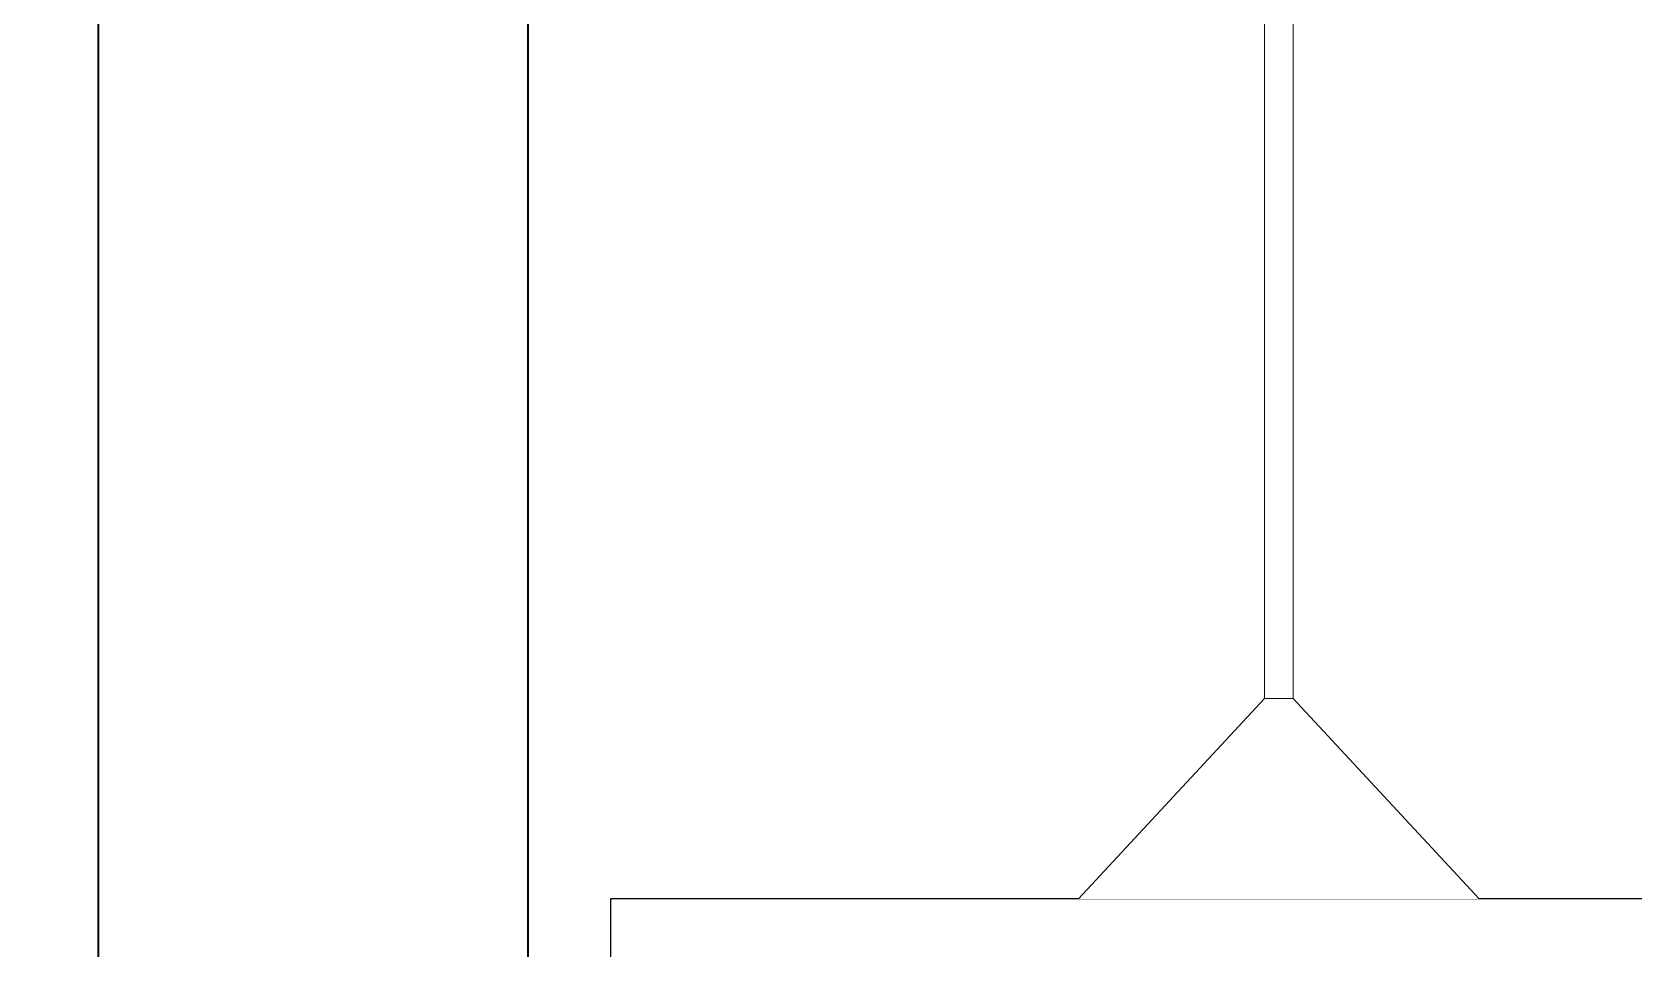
# Model space of a CAD drawing. Header units: millimetres. Extents: x 14397 to 67587, y -11631 to -8348.
# Drawn here: x 63363 to 63922, y -11198 to -10878 of the extents above; entities that cross this region are included whole.
import ezdxf

# ---------------------------------------------------------------- set-up
doc = ezdxf.new("R2010")
doc.units = ezdxf.units.MM
doc.header["$MEASUREMENT"] = 0
doc.linetypes.add('Wipeout_Contour', pattern=[1000, 0, -1000])
for name, color, linetype in [('NewA-Ee_25_10-M_WallsExternal', 7, 'Continuous'), ('NewA-Ee_25_10-M_WallsInternal', 7, 'Continuous'), ('NewA-Ee_40_20-M_GeneralFFAndEInternalMovable', 7, 'Continuous')]:
    doc.layers.add(name, color=color, linetype=linetype)

# ---------------------------------------------------------------- blocks, each defined once
blk = doc.blocks.new('Section Elem_106_11', base_point=(55434.36, -115430.84))
at = {"color": 254, "linetype": 'Wipeout_Contour', "lineweight": 0, "ltscale": 256812.665353}
blk.add_wipeout([(63385.87, -8735.84), (63362.75, -8735.84), (63362.75, -11630.84), (63385.87, -11630.84)], dxfattribs=at).dxf.layer = 'NewA-Ee_25_10-M_WallsExternal'
blk = doc.blocks.new('Section Elem_109_11', base_point=(55434.36, -115430.84))
at = {"layer": 'NewA-Ee_25_10-M_WallsInternal', "color": 92, "linetype": 'Continuous', "lineweight": 35}
for p, q in [((63385.87, -8735.84), (63385.87, -11630.84)), ((63535.87, -8735.84), (63535.87, -11630.84))]:
    blk.add_line(p, q, dxfattribs=at)
blk = doc.blocks.new('Section Elem_114_11', base_point=(55434.36, -115430.84))
at = {"layer": 'NewA-Ee_40_20-M_GeneralFFAndEInternalMovable', "linetype": 'Continuous'}
for p, q in [((63564.7, -11180.84), (63564.7, -11205.84)), ((64011.31, -11180.84), (63564.7, -11180.84))]:
    blk.add_line(p, q, dxfattribs=at)
blk = doc.blocks.new('Section Elem_118_11', base_point=(55434.36, -115430.84))
at = {"color": 254, "linetype": 'Wipeout_Contour', "lineweight": 0, "ltscale": 259037.381468}
blk.add_wipeout([(63796.75, -11110.84), (63779.93, -11180.84), (63798.05, -11180.84), (63798.05, -11110.84)], dxfattribs=at).dxf.layer = 'NewA-Ee_40_20-M_GeneralFFAndEInternalMovable'
at = {"color": 254, "linetype": 'Wipeout_Contour', "lineweight": 0, "ltscale": 323637.706444}
blk.add_wipeout([(63798.05, -11110.84), (63798.05, -10820.18), (63796.8, -10820.21), (63795.55, -10820.18), (63795.55, -11110.84)], dxfattribs=at).dxf.layer = 'NewA-Ee_40_20-M_GeneralFFAndEInternalMovable'
at = {"color": 254, "linetype": 'Wipeout_Contour', "lineweight": 0, "ltscale": 258921.981665}
blk.add_wipeout([(63793.22, -11110.84), (63730.43, -11180.84), (63737.42, -11180.84), (63793.72, -11110.84)], dxfattribs=at).dxf.layer = 'NewA-Ee_40_20-M_GeneralFFAndEInternalMovable'
at = {"color": 254, "linetype": 'Wipeout_Contour', "lineweight": 0, "ltscale": 258912.152157}
blk.add_wipeout([(63728.05, -11180.84), (63730.43, -11180.84), (63793.22, -11110.84), (63793.05, -11110.84)], dxfattribs=at).dxf.layer = 'NewA-Ee_40_20-M_GeneralFFAndEInternalMovable'
at = {"color": 254, "linetype": 'Wipeout_Contour', "lineweight": 0, "ltscale": 258967.959946}
blk.add_wipeout([(63794.51, -11110.84), (63748.55, -11180.84), (63763.05, -11180.84), (63795.55, -11110.84)], dxfattribs=at).dxf.layer = 'NewA-Ee_40_20-M_GeneralFFAndEInternalMovable'
at = {"color": 254, "linetype": 'Wipeout_Contour', "lineweight": 0, "ltscale": 259000.900742}
blk.add_wipeout([(63795.55, -11110.84), (63763.05, -11180.84), (63779.93, -11180.84), (63796.75, -11110.84)], dxfattribs=at).dxf.layer = 'NewA-Ee_40_20-M_GeneralFFAndEInternalMovable'
at = {"color": 254, "linetype": 'Wipeout_Contour', "lineweight": 0, "ltscale": 258941.024278}
blk.add_wipeout([(63793.72, -11110.84), (63737.42, -11180.84), (63748.55, -11180.84), (63794.51, -11110.84)], dxfattribs=at).dxf.layer = 'NewA-Ee_40_20-M_GeneralFFAndEInternalMovable'
at = {"color": 254, "linetype": 'Wipeout_Contour', "lineweight": 0, "ltscale": 323620.876665}
blk.add_wipeout([(63793.05, -11110.84), (63793.72, -11110.84), (63793.72, -10820.18), (63793.38, -10820.21), (63793.05, -10820.18)], dxfattribs=at).dxf.layer = 'NewA-Ee_40_20-M_GeneralFFAndEInternalMovable'
at = {"color": 254, "linetype": 'Wipeout_Contour', "lineweight": 0, "ltscale": 323627.03679}
blk.add_wipeout([(63793.72, -11110.84), (63795.55, -11110.84), (63795.55, -10820.18), (63794.63, -10820.21), (63793.72, -10820.18)], dxfattribs=at).dxf.layer = 'NewA-Ee_40_20-M_GeneralFFAndEInternalMovable'
at = {"layer": 'NewA-Ee_40_20-M_GeneralFFAndEInternalMovable', "color": 6, "linetype": 'Continuous', "lineweight": 13}
for p, q in [((63793.05, -11110.84), (63793.05, -10820.18)), ((63728.05, -11180.84), (63793.05, -11110.84)), ((63793.22, -11110.84), (63793.05, -11110.84)), ((63793.72, -11110.84), (63793.22, -11110.84)), ((63794.51, -11110.84), (63793.72, -11110.84))]:
    blk.add_line(p, q, dxfattribs=at)
at = {"color": 254, "linetype": 'Wipeout_Contour', "lineweight": 0, "ltscale": 323650.02671}
blk.add_wipeout([(63798.05, -10820.18), (63798.05, -11110.84), (63800.55, -11110.84), (63800.55, -10820.18), (63799.3, -10820.21)], dxfattribs=at).dxf.layer = 'NewA-Ee_40_20-M_GeneralFFAndEInternalMovable'
at = {"color": 254, "linetype": 'Wipeout_Contour', "lineweight": 0, "ltscale": 323660.696381}
blk.add_wipeout([(63801.46, -10820.21), (63800.55, -10820.18), (63800.55, -11110.84), (63802.38, -11110.84), (63802.38, -10820.18)], dxfattribs=at).dxf.layer = 'NewA-Ee_40_20-M_GeneralFFAndEInternalMovable'
at = {"color": 254, "linetype": 'Wipeout_Contour', "lineweight": 0, "ltscale": 323666.856522}
blk.add_wipeout([(63802.71, -10820.21), (63802.38, -10820.18), (63802.38, -11110.84), (63803.05, -11110.84), (63803.05, -10820.18)], dxfattribs=at).dxf.layer = 'NewA-Ee_40_20-M_GeneralFFAndEInternalMovable'
at = {"color": 254, "linetype": 'Wipeout_Contour', "lineweight": 0, "ltscale": 259077.451426}
blk.add_wipeout([(63799.34, -11110.84), (63798.05, -11110.84), (63798.05, -11180.84), (63816.16, -11180.84)], dxfattribs=at).dxf.layer = 'NewA-Ee_40_20-M_GeneralFFAndEInternalMovable'
at = {"layer": 'NewA-Ee_40_20-M_GeneralFFAndEInternalMovable', "color": 6, "linetype": 'Continuous', "lineweight": 13}
blk.add_line((63795.55, -11110.84), (63794.51, -11110.84), dxfattribs=at)
at = {"color": 254, "linetype": 'Wipeout_Contour', "lineweight": 0, "ltscale": 259192.854681}
blk.add_wipeout([(63802.38, -11110.84), (63858.67, -11180.84), (63865.66, -11180.84), (63802.88, -11110.84)], dxfattribs=at).dxf.layer = 'NewA-Ee_40_20-M_GeneralFFAndEInternalMovable'
at = {"color": 254, "linetype": 'Wipeout_Contour', "lineweight": 0, "ltscale": 259113.932635}
blk.add_wipeout([(63800.55, -11110.84), (63799.34, -11110.84), (63816.16, -11180.84), (63833.05, -11180.84)], dxfattribs=at).dxf.layer = 'NewA-Ee_40_20-M_GeneralFFAndEInternalMovable'
at = {"layer": 'NewA-Ee_40_20-M_GeneralFFAndEInternalMovable', "color": 6, "linetype": 'Continuous', "lineweight": 13}
blk.add_line((63796.75, -11110.84), (63795.55, -11110.84), dxfattribs=at)
at = {"color": 254, "linetype": 'Wipeout_Contour', "lineweight": 0, "ltscale": 259146.874369}
blk.add_wipeout([(63801.58, -11110.84), (63800.55, -11110.84), (63833.05, -11180.84), (63847.54, -11180.84)], dxfattribs=at).dxf.layer = 'NewA-Ee_40_20-M_GeneralFFAndEInternalMovable'
at = {"layer": 'NewA-Ee_40_20-M_GeneralFFAndEInternalMovable', "color": 6, "linetype": 'Continuous', "lineweight": 13}
blk.add_line((63798.05, -11110.84), (63796.75, -11110.84), dxfattribs=at)
at = {"color": 254, "linetype": 'Wipeout_Contour', "lineweight": 0, "ltscale": 259173.811138}
blk.add_wipeout([(63801.58, -11110.84), (63847.54, -11180.84), (63858.67, -11180.84), (63802.38, -11110.84)], dxfattribs=at).dxf.layer = 'NewA-Ee_40_20-M_GeneralFFAndEInternalMovable'
at = {"layer": 'NewA-Ee_40_20-M_GeneralFFAndEInternalMovable', "color": 6, "linetype": 'Continuous', "lineweight": 13}
blk.add_line((63799.34, -11110.84), (63798.05, -11110.84), dxfattribs=at)
at = {"color": 254, "linetype": 'Wipeout_Contour', "lineweight": 0, "ltscale": 259202.684721}
blk.add_wipeout([(63802.88, -11110.84), (63865.66, -11180.84), (63868.05, -11180.84), (63803.05, -11110.84)], dxfattribs=at).dxf.layer = 'NewA-Ee_40_20-M_GeneralFFAndEInternalMovable'
at = {"layer": 'NewA-Ee_40_20-M_GeneralFFAndEInternalMovable', "color": 6, "linetype": 'Continuous', "lineweight": 13}
for p, q in [((63803.05, -11110.84), (63803.05, -10820.18)), ((63800.55, -11110.84), (63799.34, -11110.84)), ((63801.58, -11110.84), (63800.55, -11110.84)), ((63802.38, -11110.84), (63801.58, -11110.84)), ((63802.88, -11110.84), (63802.38, -11110.84)), ((63803.05, -11110.84), (63802.88, -11110.84)), ((63868.05, -11180.84), (63803.05, -11110.84))]:
    blk.add_line(p, q, dxfattribs=at)

msp = doc.modelspace()

# ---------------------------------------------------------------- block references
at = {"layer": 'NewA-Ee_25_10-M_WallsExternal', "lineweight": 0}
msp.add_blockref('Section Elem_106_11', (55434.36, -115430.84), dxfattribs=at)

# ---------------------------------------------------------------- next in the draw order: block references
at = {"layer": 'NewA-Ee_25_10-M_WallsInternal', "lineweight": 0}
msp.add_blockref('Section Elem_109_11', (55434.36, -115430.84), dxfattribs=at)
at = {"layer": 'NewA-Ee_40_20-M_GeneralFFAndEInternalMovable', "lineweight": 0}
msp.add_blockref('Section Elem_114_11', (55434.36, -115430.84), dxfattribs=at)

# ---------------------------------------------------------------- next in the draw order: block references
msp.add_blockref('Section Elem_118_11', (55434.36, -115430.84), dxfattribs=at)

doc.saveas('drawing.dxf')
